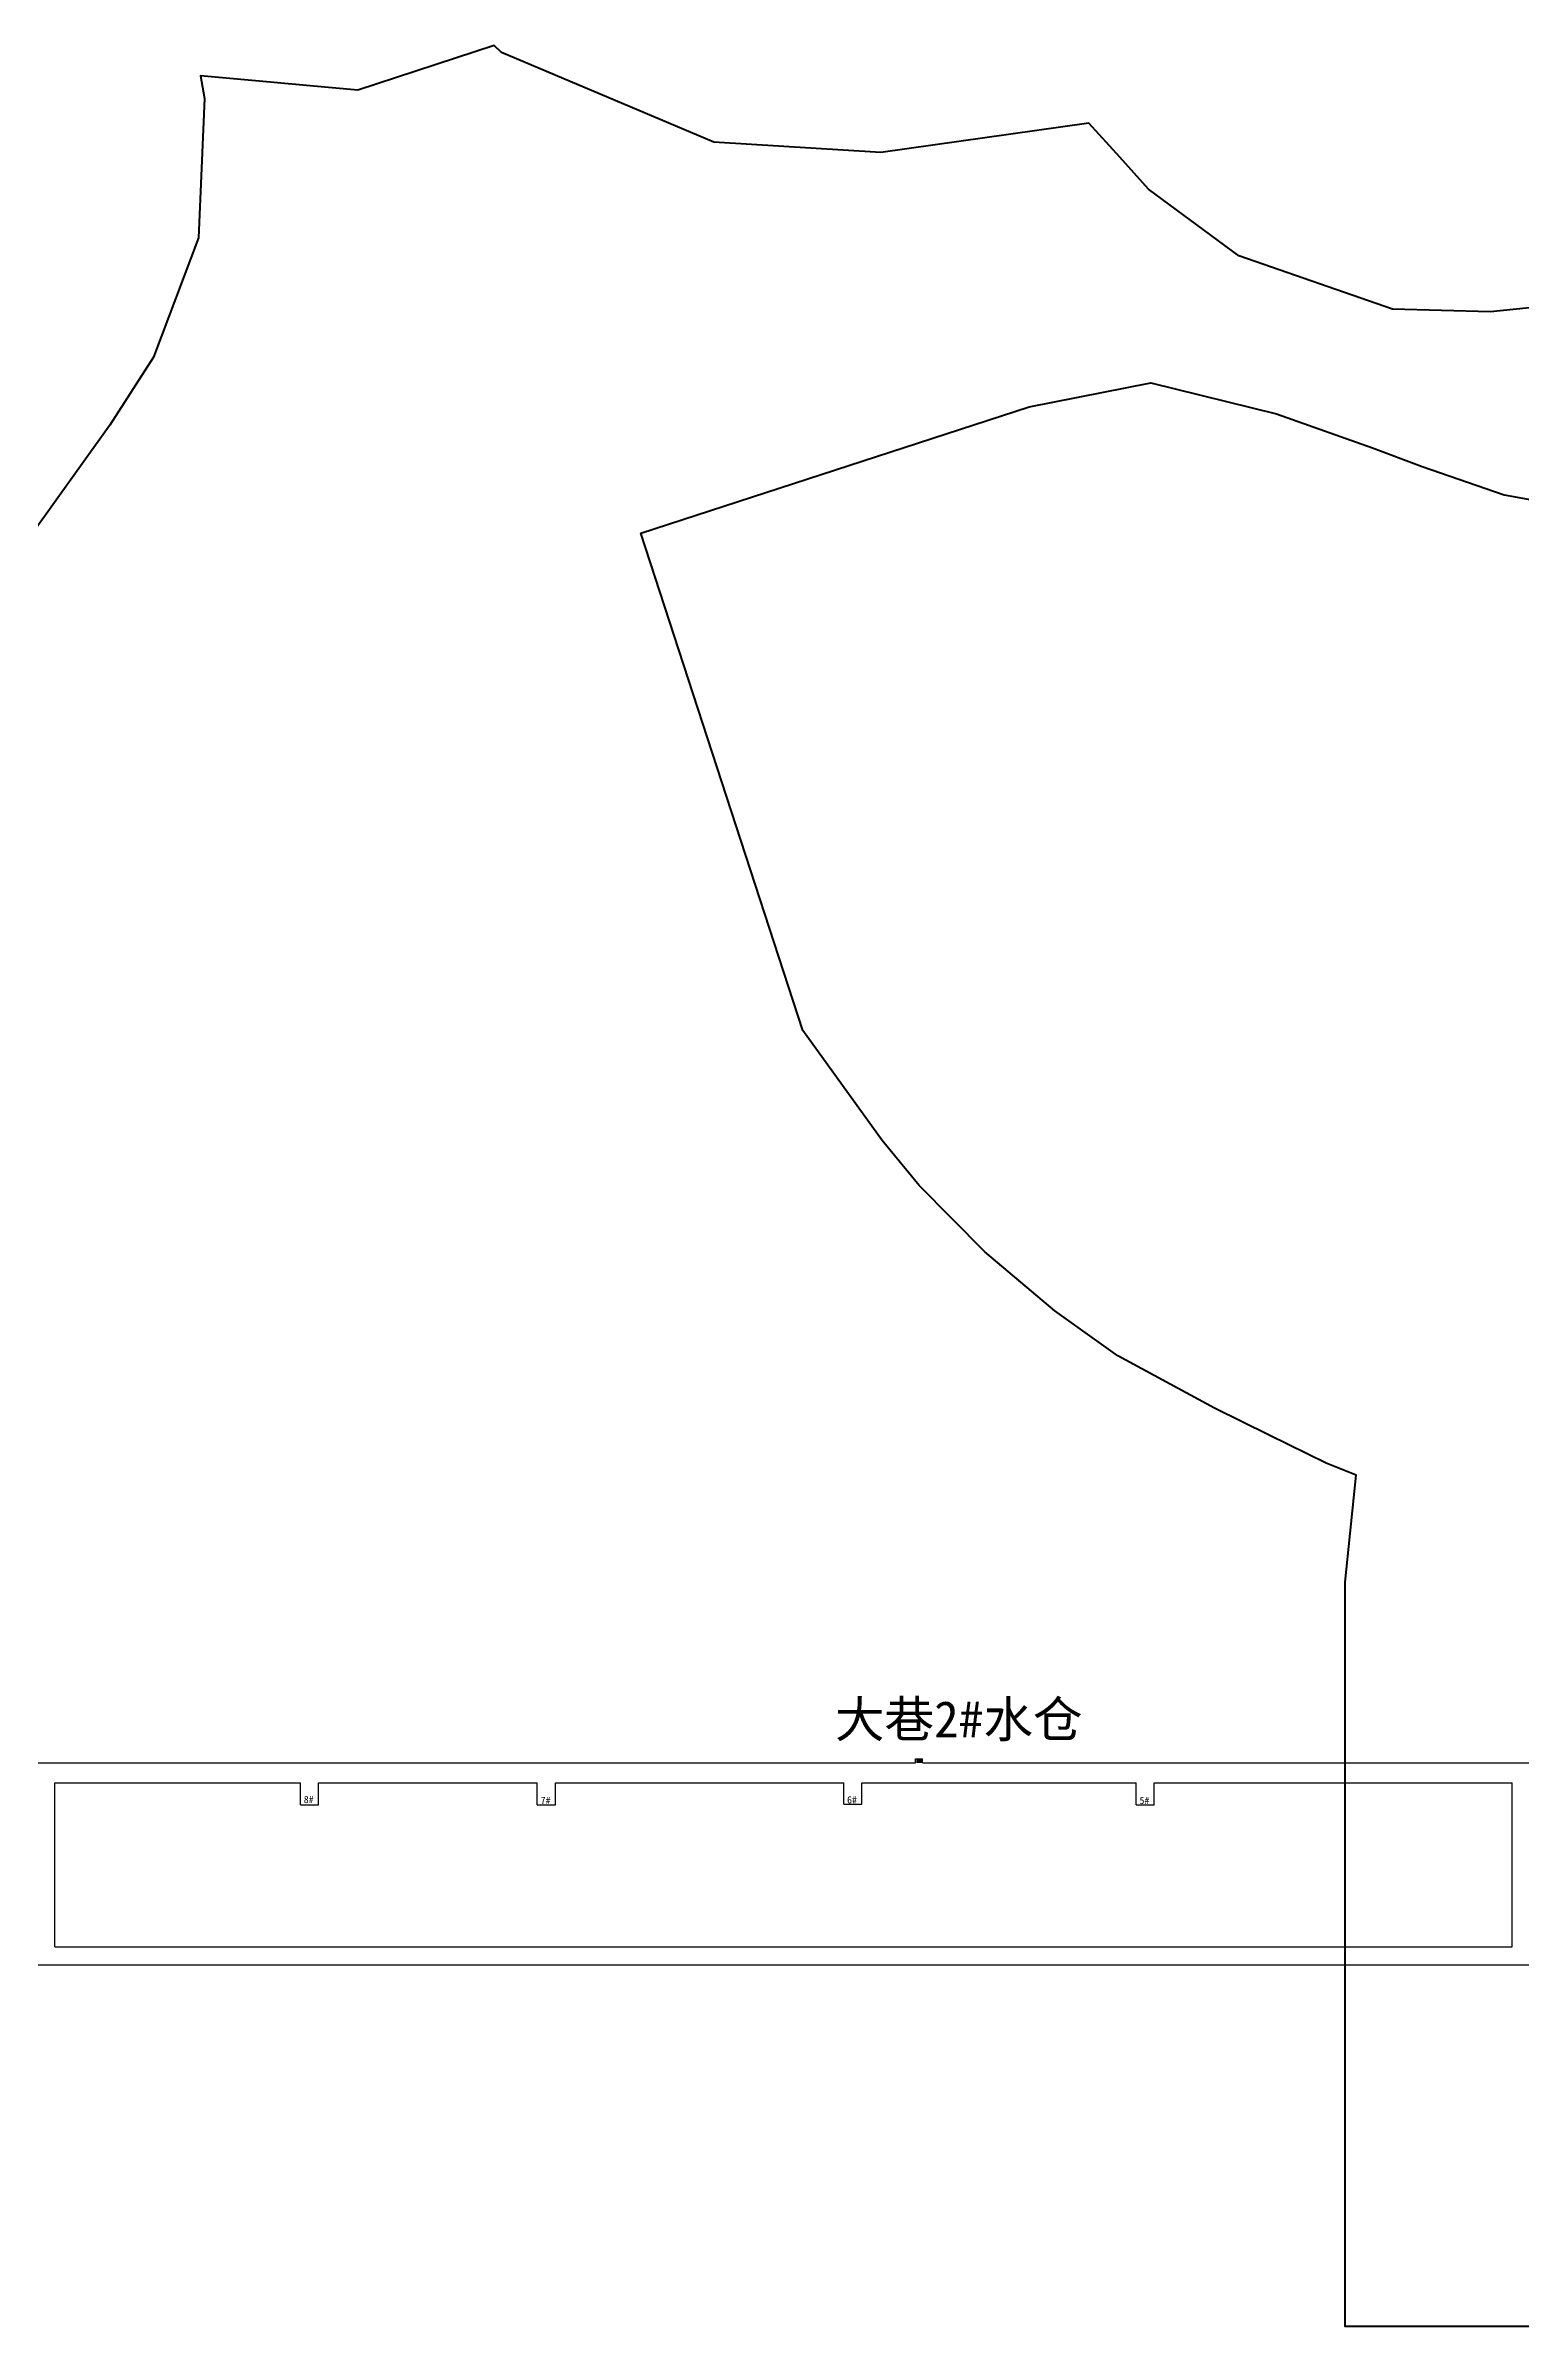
# Model space of a CAD drawing. Header units: millimetres. Extents: x 37468544 to 37497214, y 4323540 to 4346451.
# Drawn here: x 37478274 to 37478681, y 4342771 to 4343400 of the extents above; entities that cross this region are included whole.
import ezdxf

# ---------------------------------------------------------------- set-up
doc = ezdxf.new("R2010")
doc.units = ezdxf.units.MM
for name, color, linetype, lineweight in [('0-52煤缓采区范围', 150, 'Continuous', 30), ('2-52煤巷道', 150, 'Continuous', 30), ('3-水仓', 4, 'Continuous', 30)]:
    doc.layers.add(name, color=color, linetype=linetype, lineweight=lineweight)
doc.styles.get("Standard").update_dxf_attribs({"font": 'simhei.ttf'})

msp = doc.modelspace()

# ---------------------------------------------------------------- linework, layer by layer
at = {"layer": '0-52煤缓采区范围', "color": 2, "lineweight": 50, "ltscale": 5, "flags": 128}
for points in [[(37478697.95, 4343328.82), (37478672.02, 4343326.2), (37478645.03, 4343326.94), (37478602.77, 4343341.57), (37478577.88, 4343360.01), (37478569.96, 4343368.78), (37478561.45, 4343378.19), (37478504.14, 4343370.05), (37478458.12, 4343372.88), (37478399.65, 4343397.62), (37478397.7, 4343399.52), (37478360.15, 4343387.25), (37478316.8, 4343391.19), (37478317.93, 4343384.99), (37478316.23, 4343346.58), (37478303.89, 4343313.68), (37478291.78, 4343294.91), (37478269.87, 4343264.24)], [(37479572.67, 4342771.16), (37478632.02, 4342771.16), (37478632.02, 4342976.16), (37478635.05, 4343005.7), (37478626.78, 4343008.94), (37478611.1, 4343016.71), (37478596.07, 4343024.15), (37478569.45, 4343038.54), (37478552.07, 4343050.9), (37478532.79, 4343067.17), (37478514.7, 4343085.48), (37478504.51, 4343097.91), (37478482.62, 4343128.15), (37478438.07, 4343265.2), (37478545, 4343299.96), (37478578.5, 4343306.6), (37478613.08, 4343298.03), (37478639.54, 4343288.7), (37478653.18, 4343283.52), (37478675.82, 4343275.75), (37478685.45, 4343274.05)]]:
    msp.add_lwpolyline(points, dxfattribs=at)
at = {"layer": '2-52煤巷道', "color": 150, "lineweight": 30}
for p, q in [((37478276.64, 4342875.74), (37478276.64, 4342920.89)), ((37478678.04, 4342875.74), (37478678.04, 4342920.89))]:
    msp.add_line(p, q, dxfattribs=at)
at = {"layer": '2-52煤巷道'}
for points in [[(37477939.12, 4342926.39), (37478513.65, 4342926.39)], [(37478515.65, 4342926.39), (37478813.58, 4342926.39)], [(37478276.64, 4342920.89), (37478344.3, 4342920.89)], [(37478349.3, 4342920.89), (37478409.53, 4342920.89)], [(37478414.53, 4342920.89), (37478493.91, 4342920.89)], [(37478498.91, 4342920.89), (37478574.45, 4342920.89)], [(37478579.45, 4342920.89), (37478678.04, 4342920.89)], [(37478276.64, 4342875.74), (37478678.04, 4342875.74)], [(37475629.28, 4342870.74), (37478813.58, 4342870.74)]]:
    msp.add_lwpolyline(points, dxfattribs=at)
at = {"layer": '2-52煤巷道', "color": 150, "lineweight": 30}
for points in [[(37478344.3, 4342914.89), (37478344.3, 4342920.89)], [(37478349.3, 4342914.89), (37478349.3, 4342920.89)], [(37478409.53, 4342914.89), (37478409.53, 4342920.89)], [(37478414.53, 4342914.89), (37478414.53, 4342920.89)], [(37478493.91, 4342915.04), (37478493.91, 4342920.89)], [(37478498.91, 4342915.04), (37478498.91, 4342920.89)], [(37478574.45, 4342914.89), (37478574.45, 4342920.89)], [(37478579.45, 4342914.89), (37478579.45, 4342920.89)], [(37478344.3, 4342914.89), (37478349.3, 4342914.89)], [(37478409.53, 4342914.89), (37478414.53, 4342914.89)], [(37478493.91, 4342915.04), (37478498.91, 4342915.04)], [(37478574.45, 4342914.89), (37478579.45, 4342914.89)]]:
    msp.add_lwpolyline(points, dxfattribs=at)
at = {"layer": '3-水仓', "color": 30, "lineweight": 30}
for points in [[(37478513.65, 4342926.39), (37478513.65, 4342927.49)], [(37478513.65, 4342927.49), (37478515.65, 4342927.49)], [(37478515.65, 4342926.39), (37478515.65, 4342927.49)]]:
    msp.add_lwpolyline(points, dxfattribs=at)
at = {"layer": '3-水仓', "color": 4, "const_width": 1.5}
msp.add_lwpolyline([(37478514.65, 4342927.49), (37478514.65, 4342926.37)], dxfattribs=at)

# ---------------------------------------------------------------- texts
at = {"layer": '2-52煤巷道', "color": 150, "lineweight": 30}
for s, p in [('8#', (37478345.22, 4342915.33)), ('7#', (37478410.46, 4342915.07)), ('6#', (37478494.84, 4342915.22, -84)), ('5#', (37478575.38, 4342915.07))]:
    msp.add_text(s, height=2, dxfattribs=at).set_placement(p)
at = {"layer": '3-水仓', "color": 4, "lineweight": -3}
msp.add_text('大巷2#水仓', height=10, dxfattribs=at).set_placement((37478491.52, 4342933.43))

doc.saveas('drawing.dxf')
